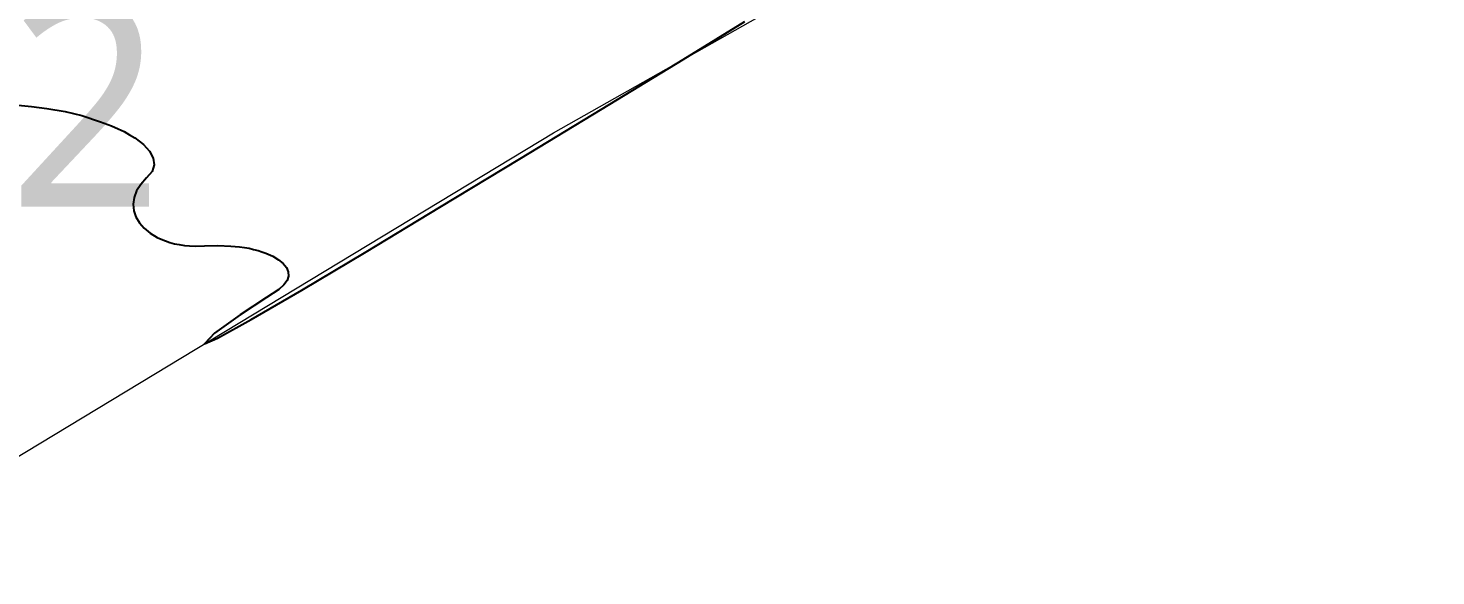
# Model space of a CAD drawing. Header units: millimetres. Extents: x 86 to 591881, y 99 to 1307229.
# Drawn here: x 590722.11 to 590739.07, y 1307024.72 to 1307031.31 of the extents above; entities that cross this region are included whole.
import ezdxf

# ---------------------------------------------------------------- set-up
doc = ezdxf.new("R2010")
doc.units = ezdxf.units.MM
for name, color, linetype in [('C-TOPO-MINR', 8, 'Continuous'), ('Perimetro', 7, 'Continuous'), ('Plano', 7, 'Continuous')]:
    doc.layers.add(name, color=color, linetype=linetype)
doc.styles.add('ST - ETIQUETAS', font='', dxfattribs={"height": 2.5})
doc.styles.get('ST - ETIQUETAS').set_extended_font_data('Roboto Thin')

msp = doc.modelspace()

# ---------------------------------------------------------------- linework, layer by layer
at = {"layer": 'C-TOPO-MINR', "color": 44, "linetype": 'Continuous', "lineweight": -3, "elevation": 456.25}
msp.add_lwpolyline([(590721.991, 1307030.38), (590722.152, 1307030.366), (590722.337, 1307030.343), (590722.555, 1307030.306), (590722.755, 1307030.256), (590722.982, 1307030.183), (590723.114, 1307030.134), (590723.193, 1307030.099), (590723.266, 1307030.063), (590723.333, 1307030.025), (590723.394, 1307029.988), (590723.448, 1307029.948), (590723.498, 1307029.909), (590723.537, 1307029.868), (590723.573, 1307029.828), (590723.618, 1307029.745), (590723.629, 1307029.663), (590723.604, 1307029.583), (590723.537, 1307029.506), (590723.467, 1307029.428), (590723.416, 1307029.349), (590723.386, 1307029.269), (590723.375, 1307029.19), (590723.383, 1307029.112), (590723.408, 1307029.038), (590723.45, 1307028.967), (590723.507, 1307028.902), (590723.579, 1307028.843), (590723.665, 1307028.791), (590723.713, 1307028.769), (590723.763, 1307028.748), (590723.816, 1307028.731), (590723.872, 1307028.715), (590723.931, 1307028.704), (590723.992, 1307028.693), (590724.055, 1307028.687), (590724.121, 1307028.683), (590724.234, 1307028.688), (590724.397, 1307028.693), (590724.553, 1307028.686), (590724.655, 1307028.678), (590724.715, 1307028.669), (590724.772, 1307028.659), (590724.826, 1307028.646), (590724.879, 1307028.633), (590724.927, 1307028.617), (590724.974, 1307028.601), (590725.058, 1307028.564), (590725.127, 1307028.522), (590725.182, 1307028.477), (590725.221, 1307028.428), (590725.242, 1307028.377), (590725.245, 1307028.325), (590725.229, 1307028.271), (590725.191, 1307028.218), (590725.131, 1307028.165), (590724.982, 1307028.069), (590724.664, 1307027.859), (590724.356, 1307027.638), (590724.235, 1307027.51), (590724.39, 1307027.576), (590724.796, 1307027.801), (590725.407, 1307028.157), (590726.18, 1307028.617), (590727.07, 1307029.153), (590728.033, 1307029.736), (590729.025, 1307030.339), (590730.002, 1307030.932), (590730.744, 1307031.39)], dxfattribs=at)
at = {"layer": 'Plano', "lineweight": 13}
msp.add_lwpolyline([(590642.028, 1306927.436), (590636.665, 1306941.632), (590630.661, 1306958.142), (590625.345, 1306974.048), (590625.215, 1306979.258), (590626.068, 1306983.579), (590635.319, 1306991.724), (590646.78, 1306996.344), (590661.644, 1307001.684), (590680.943, 1307008.218), (590694.311, 1307012.474), (590709.866, 1307018.831), (590728.44, 1307030.05), (590743.795, 1307038.723), (590765.154, 1307052.151), (590782.338, 1307062.911), (590800.634, 1307074.656)], dxfattribs=at)

# ---------------------------------------------------------------- texts
at = {"layer": 'Perimetro', "color": 3, "style": 'ST - ETIQUETAS'}
msp.add_text('12', height=2.5, dxfattribs=at).set_placement((590720.011, 1307029.16))

doc.saveas('drawing.dxf')
